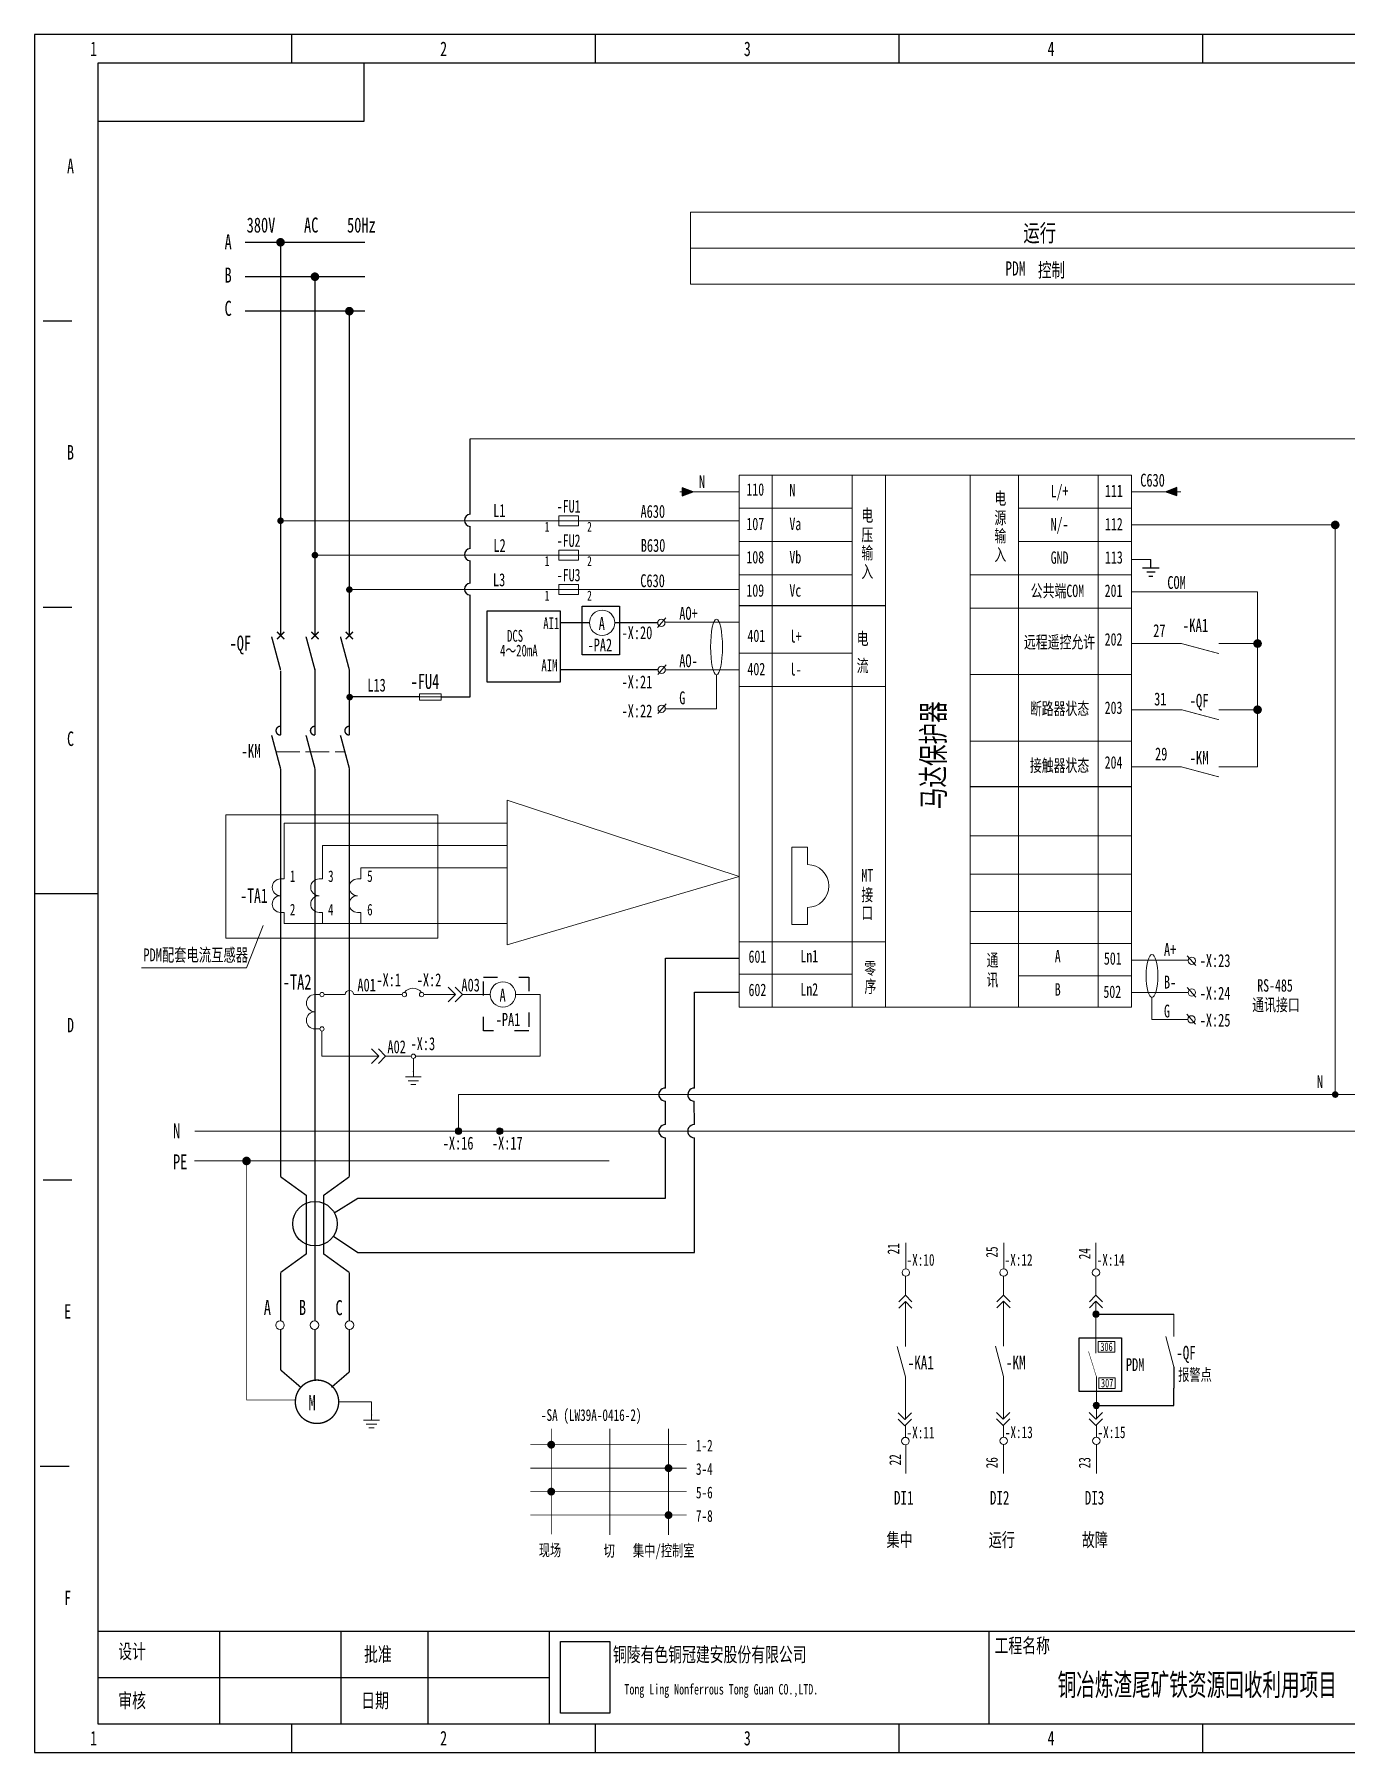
# Model space of a CAD drawing. Header units: millimetres. Extents: x 401220 to 2750366, y -101310 to 943175.
# Drawn here: x 1110437 to 1143789, y 334501 to 378199 of the extents above; entities that cross this region are included whole.
import ezdxf
from ezdxf.enums import TextEntityAlignment as Align

# ---------------------------------------------------------------- set-up
doc = ezdxf.new("R2010")
doc.units = ezdxf.units.MM
for name, pattern in [('ACAD_ISO02W100', [15, 12, -3]), ('ACAD_ISO03W100', [30, 12, -18]), ('事故照明', [800, 600, 0, -200, 0])]:
    doc.linetypes.add(name, pattern=pattern)
doc.layers.add('1', color=7, linetype='Continuous')
doc.layers.add('TEXT', color=4, linetype='Continuous')
for name, color, linetype, lineweight in [('2', 4, 'Continuous', 18), ('_0', 7, 'Continuous', 25), ('SW', 8, 'Continuous', 20)]:
    doc.layers.add(name, color=color, linetype=linetype, lineweight=lineweight)
doc.styles.add('IDQSTYLE', font='NSimSun.ttf', dxfattribs={"width": 0.7})
doc.styles.get("Standard").update_dxf_attribs({"font": 'arial.ttf', "bigfont": 'hzdx.shx'})
doc.styles.add('标准', font='NSimSun.ttf', dxfattribs={"width": 0.667})

# ---------------------------------------------------------------- blocks, each defined once
blk = doc.blocks.new('RECTANG')
for p, q in [((1, 1), (0, 1)), ((0, 1), (0, 0)), ((1, 0), (1, 1)), ((0, 0), (1, 0))]:
    blk.add_line(p, q)
blk = doc.blocks.new('FUSE01H')
at = {"layer": '2'}
blk.add_line((0, 0), (10, 0), dxfattribs=at)
for p in [(0, 0), (10, 0)]:
    blk.add_point(p, dxfattribs=at)
at = {"layer": '2', "xscale": 3, "yscale": 10, "zscale": 3, "rotation": 90}
blk.add_blockref('RECTANG', (10, -1.5), dxfattribs=at)
at = {"layer": '1', "width": 0.9}
for tag, height, p in [('RT', 1.8, (5, 2)), ('CR', 1.8, (5, -4)), ('SD', 1, (5, -6))]:
    blk.add_attdef(tag, text='', height=height, dxfattribs=at).set_placement(p, align=Align.CENTER)
at = {"layer": '2', "width": 0.9}
blk.add_attdef('DN', text='', height=2.2, dxfattribs=at).set_placement((5, 5), align=Align.CENTER)
blk = doc.blocks.new('EARTH01')
at = {"layer": '2'}
for p, q in [((0, 0), (0, -2)), ((-3, -2), (3, -2)), ((-2, -3.52), (2, -3.52)), ((-1, -4.89), (1, -4.89))]:
    blk.add_line(p, q, dxfattribs=at)
blk.add_point((0, 0), dxfattribs=at)
at = {"layer": '1', "width": 0.9}
for tag, p, height in [('CR', (4, -8), 1.8), ('RT', (4, -5), 1.8), ('SD', (4, -10), 1)]:
    blk.add_attdef(tag, p, '', height=height, dxfattribs=at)
at = {"layer": '2', "width": 0.9}
blk.add_attdef('DN', (4, -2), '', height=2.2, dxfattribs=at)
blk = doc.blocks.new('17-27-01')
at = {"color": 7, "linetype": 'Continuous'}
for p, q in [((0, -2.5), (0, 0)), ((-2.5, -2.5), (2.5, -2.5)), ((-1.25, -3.75), (1.25, -3.75)), ((-0.625, -5), (0.625, -5))]:
    blk.add_line(p, q, dxfattribs=at)

msp = doc.modelspace()

# ---------------------------------------------------------------- hatches: boundary and pattern name
h = msp.add_hatch(color=256)
h.dxf.hatch_style = 1
h.paths.add_polyline_path([(1126909.80896, 366466.98101), (1126909.80896, 366560.22757), (1127160.87968, 366560.22757)])
h.paths.add_polyline_path([(1127185.62294, 366569.41711), (1127160.87968, 366560.22757), (1126909.80896, 366560.22757), (1126909.80896, 366569.41711), (1126909.80896, 366669.35511)])
h = msp.add_hatch(color=256)
h.dxf.hatch_style = 1
h.paths.add_polyline_path([(1139499.51296, 366671.85321), (1139499.51296, 366578.60665), (1139248.44225, 366578.60665)])
h.paths.add_polyline_path([(1139223.69899, 366569.41711), (1139248.44225, 366578.60665), (1139499.51296, 366578.60665), (1139499.51296, 366569.41711), (1139499.51296, 366469.47911)])
h = msp.add_hatch(color=256)
h.dxf.hatch_style = 1
h.paths.add_polyline_path([(1137356.78869, 345650.97574, 1), (1137520.92751, 345650.97574, 1)])
h = msp.add_hatch(color=256)
h.dxf.hatch_style = 1
h.paths.add_polyline_path([(1137365.80459, 343331.84564, 1), (1137529.94341, 343331.84564, 1)])

# ---------------------------------------------------------------- linework, layer by layer
at = {"ltscale": 4}
for p, q in [((1116984.02914, 377463.75772), (1116984.02914, 378199.42319)), ((1124708.51653, 377463.75772), (1124708.51653, 378199.42319)), ((1132433.00391, 377463.75772), (1132433.00391, 378199.42319)), ((1140157.49129, 377463.75772), (1140157.49129, 378199.42319)), ((1118823.19281, 375992.42679), (1118823.19281, 377463.75772)), ((1112055.07053, 375992.42679), (1118823.19281, 375992.42679)), ((1110657.30615, 370916.33509), (1111392.97161, 370916.33509)), ((1110657.30615, 363633.24698), (1111392.97161, 363633.24698)), ((1110436.60651, 356350.15888), (1112055.07053, 356350.15888)), ((1110657.30615, 349067.07078), (1111392.97161, 349067.07078)), ((1110583.7396, 341783.98268), (1111319.40507, 341783.98268)), ((1112055.07053, 337590.68953), (1170319.77534, 337590.68953)), ((1115144.86548, 337590.68953), (1115144.86548, 335236.56004)), ((1118234.66043, 337590.68953), (1118234.66043, 335236.56004)), ((1120441.65683, 337590.68953), (1120441.65683, 335236.56004)), ((1123531.45178, 337590.68953), (1123531.45178, 335236.56004)), ((1134713.56685, 337590.68953), (1134713.56685, 335236.56004)), ((1112055.07053, 336413.62479), (1123531.45178, 336413.62479)), ((1116984.02914, 334500.89458), (1116984.02914, 335236.56004)), ((1124708.51653, 334500.89458), (1124708.51653, 335236.56004)), ((1132433.00391, 334500.89458), (1132433.00391, 335236.56004)), ((1140157.49129, 334500.89458), (1140157.49129, 335236.56004))]:
    msp.add_line(p, q, dxfattribs=at)
at = {"linetype": 'Continuous', "lineweight": 15}
for p, q in [((1127125.87565, 373678.36241), (1162993.11159, 373678.23836)), ((1127125.87565, 371845.49932), (1127125.87565, 373678.36241)), ((1127125.87565, 371845.36154), (1127125.87565, 373678.22464)), ((1127125.87565, 372761.93087), (1162993.11159, 372761.80681)), ((1127125.87565, 371845.7477), (1162993.11159, 371845.62365)), ((1121517.68577, 367912.68132), (1153491.70744, 367912.68132)), ((1128360.10526, 366992.40616), (1128360.10526, 353456.75653)), ((1128360.10526, 366992.40616), (1128360.10526, 353456.75653)), ((1128360.10526, 366992.40616), (1138342.64686, 366992.40616)), ((1128360.10526, 366992.40616), (1138342.64686, 366992.40616)), ((1129206.08336, 366992.40616), (1129206.08336, 353456.75653)), ((1131236.43081, 366992.40616), (1131236.43081, 353456.75653)), ((1132082.40891, 366992.40616), (1132082.40891, 353456.75653)), ((1134234.58752, 366992.40616), (1134234.58752, 353456.75653)), ((1135466.32132, 366992.40616), (1135466.32132, 364454.47185)), ((1137496.66876, 366992.40616), (1137496.66876, 364454.47185)), ((1138342.64686, 366992.40616), (1138342.64686, 353456.75653)), ((1126854.9654, 366569.41711), (1128360.10526, 366569.41711)), ((1138342.64686, 366569.41711), (1139595.38405, 366569.41711)), ((1128360.10526, 365828.12347), (1116739.87116, 365828.12347)), ((1124449.19681, 365828.12347), (1123603.21871, 365828.12347)), ((1123772.41433, 365701.22675), (1123772.41433, 365955.02018)), ((1123772.41433, 365955.02018), (1124280.00119, 365955.02018)), ((1123772.41433, 365955.02018), (1123772.41433, 365701.22675)), ((1124280.00119, 365955.02018), (1123772.41433, 365955.02018)), ((1124280.00119, 365955.02018), (1124280.00119, 365701.22675)), ((1124280.00119, 365701.22675), (1124280.00119, 365955.02018)), ((1128360.10526, 366146.42806), (1131236.43081, 366146.42806)), ((1129206.08336, 366146.42806), (1131236.43081, 366146.42806)), ((1135466.32132, 366146.42806), (1138342.64686, 366146.42806)), ((1124280.00119, 365701.22675), (1123772.41433, 365701.22675)), ((1123772.41433, 365701.22675), (1124280.00119, 365701.22675)), ((1138342.64686, 365723.43901), (1139595.38405, 365723.43901)), ((1138342.64686, 365723.43901), (1143524.46916, 365723.43901)), ((1143524.46916, 351236.79115), (1143524.46916, 365723.43901)), ((1128360.10526, 364955.21588), (1117531.67339, 364955.21588)), ((1124449.19681, 364955.21588), (1123603.21871, 364955.21588)), ((1123772.41433, 364828.31916), (1123772.41433, 365082.11259)), ((1123772.41433, 365082.11259), (1124280.00119, 365082.11259)), ((1123772.41433, 365082.11259), (1123772.41433, 364828.31916)), ((1124280.00119, 365082.11259), (1123772.41433, 365082.11259)), ((1124280.00119, 365082.11259), (1124280.00119, 364828.31916)), ((1124280.00119, 364828.31916), (1124280.00119, 365082.11259)), ((1128360.10526, 365300.44995), (1131236.43081, 365300.44995)), ((1135466.32132, 365300.44995), (1138342.64686, 365300.44995)), ((1124280.00119, 364828.31916), (1123772.41433, 364828.31916)), ((1123772.41433, 364828.31916), (1124280.00119, 364828.31916)), ((1128360.10526, 364454.47185), (1131236.43081, 364454.47185)), ((1128360.10526, 364454.47185), (1131236.43081, 364454.47185)), ((1134234.58752, 364454.47185), (1138342.64686, 364454.47185)), ((1134234.58752, 364454.47185), (1138342.64686, 364454.47185)), ((1135466.32132, 364454.47185), (1135466.32132, 353456.75653)), ((1137496.66876, 364454.47185), (1137496.66876, 353456.75653)), ((1138835.43148, 364846.79266), (1138342.64686, 364846.79266)), ((1128360.10526, 364078.66076), (1118448.88588, 364078.66076)), ((1124449.19681, 364078.66076), (1123603.21871, 364078.66076)), ((1123772.41433, 363951.76404), (1123772.41433, 364205.55748)), ((1123772.41433, 364205.55748), (1124280.00119, 364205.55748)), ((1123772.41433, 364205.55748), (1123772.41433, 363951.76404)), ((1124280.00119, 364205.55748), (1123772.41433, 364205.55748)), ((1124280.00119, 364205.55748), (1124280.00119, 363951.76404)), ((1124280.00119, 363951.76404), (1124280.00119, 364205.55748)), ((1140732.997, 364021.90445), (1138342.64686, 364021.90445)), ((1141223.10263, 364021.90445), (1138832.75249, 364021.90445)), ((1141548.68939, 364021.90445), (1139158.33925, 364021.90445)), ((1141548.68939, 359569.9042), (1141548.68939, 364021.90445)), ((1124280.00119, 363951.76404), (1123772.41433, 363951.76404)), ((1123772.41433, 363951.76404), (1124280.00119, 363951.76404)), ((1128360.10526, 363670.2841), (1132082.40891, 363670.2841)), ((1134234.58752, 363608.49375), (1138342.64686, 363608.49375)), ((1126500.2759, 363363.26069), (1126283.7254, 363115.62294)), ((1127575.90045, 363248.38861), (1126475.93645, 363248.38861)), ((1127858.98887, 363248.38861), (1126759.02487, 363248.38861)), ((1128360.10526, 363248.38861), (1127260.14126, 363248.38861)), ((1138342.64686, 362706.24143), (1139125.20655, 362706.24143)), ((1138832.75249, 362706.24143), (1139615.31218, 362706.24143)), ((1140565.07175, 362706.24143), (1141223.10263, 362706.24143)), ((1140890.6585, 362706.24143), (1141548.68939, 362706.24143)), ((1128360.10526, 362459.57421), (1131236.43081, 362459.57421)), ((1126508.25481, 362164.37661), (1126291.70431, 361916.73887)), ((1127575.90045, 362036.58516), (1126475.93645, 362036.58516)), ((1127858.98887, 362036.58516), (1126759.02487, 362036.58516)), ((1128360.10526, 362036.58516), (1127260.14126, 362036.58516)), ((1127787.55788, 361913.85701), (1127788.39894, 361609.68912)), ((1134234.58752, 361916.53755), (1138342.64686, 361916.53755)), ((1127787.55788, 361703.98828), (1127787.55788, 361049.85164)), ((1128360.10526, 361613.59611), (1132082.40891, 361613.59611)), ((1128360.10526, 361613.59611), (1132082.40891, 361613.59611)), ((1126508.25481, 361177.6431), (1126291.70431, 360930.00535)), ((1127004.19413, 361049.85164), (1126475.93645, 361049.85164)), ((1127287.28255, 361049.85164), (1126759.02487, 361049.85164)), ((1127788.39894, 361049.85164), (1127260.14126, 361049.85164)), ((1138342.64686, 361023.96362), (1139125.20655, 361023.96362)), ((1138832.75249, 361023.96362), (1139615.31218, 361023.96362)), ((1140565.07175, 361023.96362), (1141223.10263, 361023.96362)), ((1140890.6585, 361023.96362), (1141548.68939, 361023.96362)), ((1134234.58752, 360224.58134), (1138342.64686, 360224.58134)), ((1138342.64686, 359569.9042), (1139125.20655, 359569.9042)), ((1138832.75249, 359569.9042), (1139615.31218, 359569.9042)), ((1140565.07175, 359569.9042), (1141223.10263, 359569.9042)), ((1140890.6585, 359569.9042), (1141548.68939, 359569.9042)), ((1122464.50807, 358724.44335), (1122464.50807, 355043.99481)), ((1128360.10526, 356780.2272), (1122464.50807, 358724.44335)), ((1116786.76133, 356719.8518), (1116786.76133, 358136.17556)), ((1116786.76133, 358136.17556), (1122464.50807, 358136.17556)), ((1117765.6709, 356719.8518), (1117765.6709, 357569.64606)), ((1117765.6709, 357569.64606), (1122464.50807, 357569.64606)), ((1134234.58752, 357812.76499), (1138342.64686, 357812.76499)), ((1116698.07179, 356719.8518), (1116786.76133, 356719.8518)), ((1117676.98136, 356719.8518), (1117765.6709, 356719.8518)), ((1118655.89093, 356719.8518), (1118744.58047, 356719.8518)), ((1118744.58047, 356719.8518), (1118744.58047, 357003.11655)), ((1118744.58047, 357003.11655), (1122464.50807, 357003.11655)), ((1122464.50807, 355043.99481), (1128360.10526, 356780.2272)), ((1134234.58752, 356840.66894), (1138342.64686, 356840.66894)), ((1138342.64686, 356840.66894), (1134620.34322, 356840.66894)), ((1138342.64686, 356840.66894), (1134620.34322, 356840.66894)), ((1116698.0718, 355870.05754), (1116786.76133, 355870.05754)), ((1116786.76133, 355870.05754), (1116786.76133, 355586.79279)), ((1117676.98137, 355870.05754), (1117765.6709, 355870.05754)), ((1117765.6709, 355870.05754), (1117765.6709, 355586.79279)), ((1118655.89094, 355870.05754), (1118744.58047, 355870.05754)), ((1118744.58047, 355870.05754), (1118744.58047, 355586.79279)), ((1134234.58752, 355894.77532), (1138342.64686, 355894.77532)), ((1138342.64686, 355894.77532), (1134620.34322, 355894.77532)), ((1138342.64686, 355894.77532), (1134620.34322, 355894.77532)), ((1116253.59998, 355536.281), (1115832.19836, 354459.03612)), ((1122464.50807, 355586.79279), (1116786.76133, 355586.79279)), ((1128360.10526, 355124.46994), (1132082.40891, 355124.46994)), ((1138342.64686, 355075.98437), (1134234.58752, 355075.98437)), ((1113159.46469, 354459.03612), (1115832.19836, 354459.03612)), ((1138342.64686, 354652.99532), (1139775.49781, 354652.99532)), ((1139760.04091, 354767.86739), (1139976.5914, 354520.22965)), ((1121151.01379, 353781.05773), (1120965.31191, 353966.75961)), ((1121326.0952, 353781.05773), (1121140.39332, 353966.75961)), ((1128360.10526, 354302.73463), (1131236.43081, 354302.73463)), ((1138342.64686, 354254.24905), (1135466.32132, 354254.24905)), ((1139760.04091, 353959.05146), (1139976.5914, 353711.41372)), ((1117573.47884, 353781.05773), (1117697.87524, 353781.05773)), ((1117807.30112, 353781.05773), (1118339.53406, 353781.05773)), ((1118558.23771, 353781.05773), (1119792.64264, 353781.05773)), ((1120339.8731, 353781.05773), (1121151.01379, 353781.05773)), ((1120965.31191, 353595.35586), (1121151.01379, 353781.05773)), ((1121140.39332, 353595.35586), (1121326.0952, 353781.05773)), ((1121326.0952, 353781.05773), (1122032.86494, 353782.66835)), ((1122677.07719, 353781.05773), (1123301.68326, 353781.05773)), ((1123301.68326, 353781.05773), (1123301.68326, 352210.68705)), ((1138342.64686, 353831.26), (1139775.49781, 353831.26)), ((1138863.63254, 353149.76667), (1138863.63254, 353708.53186)), ((1128360.10526, 353456.75653), (1138342.64686, 353456.75653)), ((1128360.10526, 353456.75653), (1132082.40891, 353456.75653)), ((1134234.58752, 353456.75653), (1138342.64686, 353456.75653)), ((1139775.49781, 353149.76667), (1138863.63254, 353149.76667)), ((1139752.062, 353277.55813), (1139968.61249, 353029.92039)), ((1117573.47884, 352905.65069), (1117697.87524, 352905.65069)), ((1117752.58818, 352850.93775), (1117752.58818, 352210.68705)), ((1117752.58818, 352210.68705), (1119196.70038, 352210.68705)), ((1119196.70038, 352210.68705), (1119010.9985, 352396.38893)), ((1119010.9985, 352024.98517), (1119196.70038, 352210.68705)), ((1119371.78179, 352210.68705), (1119186.07991, 352396.38893)), ((1119186.07991, 352024.98517), (1119371.78179, 352210.68705)), ((1120021.87852, 352210.68705), (1119371.78179, 352210.68705)), ((1123301.68326, 352210.68705), (1120131.3044, 352210.68705)), ((1120076.59146, 351818.43625), (1120076.59146, 352155.97411)), ((1150544.60825, 351236.79115), (1121224.55013, 351236.79115)), ((1121224.55013, 350304.72152), (1121224.55013, 351236.79115)), ((1114517.30945, 350304.72152), (1126985.30991, 350304.72152)), ((1121306.61954, 350304.72152), (1122191.48717, 350304.72152)), ((1122100.2504, 350304.72152), (1160055.08411, 350304.83411)), ((1114510.16924, 349547.83437), (1125055.89928, 349547.83437)), ((1132602.66773, 346804.67176), (1132602.66773, 347469.91481)), ((1135096.53811, 346804.92529), (1135096.53811, 347470.16835)), ((1137438.86033, 346804.67208), (1137438.86033, 347469.91513)), ((1132590.29971, 346241.22687), (1132590.29971, 346608.32739)), ((1135089.8662, 346247.99751), (1135089.8662, 346615.09804)), ((1137438.8581, 346247.99751), (1137438.8581, 346615.09804)), ((1132421.47982, 345962.2441), (1132590.29971, 346131.06399)), ((1132590.29971, 346131.06399), (1132590.29971, 346248.94066)), ((1132590.29971, 346131.06399), (1132759.1196, 345962.2441)), ((1134921.04631, 345969.01474), (1135089.8662, 346137.83463)), ((1135089.8662, 346137.83463), (1135089.8662, 346255.7113)), ((1135089.8662, 346137.83463), (1135258.68609, 345969.01474)), ((1137270.03821, 345969.01474), (1137438.8581, 346137.83463)), ((1137438.8581, 346137.83463), (1137438.8581, 346255.7113)), ((1137438.8581, 346137.83463), (1137607.67799, 345969.01474)), ((1132421.47982, 345803.07918), (1132590.29971, 345971.89907)), ((1132590.29971, 345028.1379), (1132590.29971, 345971.89907)), ((1132590.29971, 345971.89907), (1132759.1196, 345803.07918)), ((1134921.04631, 345809.84983), (1135089.8662, 345978.66971)), ((1135089.8662, 345034.90855), (1135089.8662, 345978.66971)), ((1135089.8662, 345978.66971), (1135258.68609, 345809.84983)), ((1137270.03821, 345809.84983), (1137438.8581, 345978.66971)), ((1137438.8581, 345034.90855), (1137438.8581, 345978.66971)), ((1137438.8581, 345978.66971), (1137607.67799, 345809.84983)), ((1139418.79872, 345650.97574), (1139418.79872, 345081.02838)), ((1132384.32515, 344828.48566), (1132590.29971, 344059.77814)), ((1132590.29971, 345169.3641), (1132590.29971, 344828.48566)), ((1132590.29971, 345169.3641), (1132590.29971, 344828.48566)), ((1134883.89164, 344835.2563), (1135089.8662, 344066.54878)), ((1135089.8662, 345176.13474), (1135089.8662, 344835.2563)), ((1137438.8581, 345031.1179), (1137438.8581, 344662.50302)), ((1139212.82416, 345081.02838), (1139418.79872, 344312.32086)), ((1132590.29971, 344059.77814), (1132590.29971, 342974.07259)), ((1135089.8662, 344066.54878), (1135089.8662, 342980.84323)), ((1137447.874, 344066.54878), (1137447.874, 342980.84323)), ((1119012.62719, 343423.69878), (1118177.25345, 343423.69878)), ((1119012.62719, 343086.16091), (1119012.62719, 343423.69878)), ((1132409.30035, 343142.89248), (1132578.12024, 342974.07259)), ((1132578.12024, 342974.07259), (1132746.94013, 343142.89248)), ((1134908.86684, 343149.66312), (1135077.68673, 342980.84323)), ((1135077.68673, 342980.84323), (1135246.50662, 343149.66312)), ((1137266.87464, 343149.66312), (1137435.69453, 342980.84323)), ((1137435.69453, 342980.84323), (1137604.51442, 343149.66312)), ((1132409.30035, 342983.72756), (1132578.12024, 342814.90767)), ((1132578.12024, 342814.90767), (1132746.94013, 342983.72756)), ((1132590.29971, 342814.90767), (1132590.29971, 342518.95564)), ((1134908.86684, 342990.4982), (1135077.68673, 342821.67831)), ((1135077.68673, 342821.67831), (1135246.50662, 342990.4982)), ((1135089.8662, 342821.67831), (1135089.8662, 342525.72628)), ((1137266.87464, 342990.4982), (1137435.69453, 342821.67831)), ((1137435.69453, 342821.67831), (1137604.51442, 342990.4982)), ((1137447.874, 342821.67831), (1137447.874, 342525.72628)), ((1132602.91437, 342330.19066), (1132602.91437, 341597.55238)), ((1135089.8662, 342336.15256), (1135089.8662, 341597.55238)), ((1137447.874, 342336.15256), (1137447.874, 341597.55238))]:
    msp.add_line(p, q, dxfattribs=at)
for p, q in [((1121517.68577, 365993.84778), (1121517.68577, 367912.68132)), ((1127185.62294, 366569.41711), (1126909.80896, 366669.35511)), ((1126909.80896, 366669.35511), (1126909.80896, 366569.41711)), ((1139499.51296, 366671.85321), (1139223.69899, 366569.41711)), ((1139499.51296, 366569.41711), (1139499.51296, 366671.85321)), ((1126909.80896, 366569.41711), (1126909.80896, 366466.98101)), ((1126909.80896, 366466.98101), (1127185.62294, 366569.41711)), ((1139223.69899, 366569.41711), (1139499.51296, 366469.47911)), ((1139499.51296, 366469.47911), (1139499.51296, 366569.41711)), ((1121517.68577, 365120.94019), (1121517.68577, 365685.89607)), ((1121517.68577, 364244.38507), (1121517.68577, 364812.98848)), ((1121517.68577, 361348.13703), (1121517.68577, 363936.43336)), ((1128360.10526, 363670.2841), (1132082.40891, 363670.2841)), ((1124554.5387, 363235.46923), (1123823.03308, 363235.46923)), ((1126291.22578, 363235.46923), (1125198.76031, 363235.46923)), ((1126299.20469, 362036.58516), (1123823.03308, 362036.58516)), ((1120234.14364, 361348.13703), (1118448.88588, 361348.13703)), ((1120781.27305, 361348.13703), (1121517.68577, 361348.13703)), ((1134234.58752, 359074.19974), (1138342.64686, 359074.19974)), ((1126490.96436, 351403.3376), (1126490.96436, 354704.13628)), ((1126490.96436, 354704.13628), (1128360.10526, 354704.13628)), ((1127228.50771, 351402.89671), (1127228.50771, 353836.93221)), ((1127228.50771, 353836.93221), (1128360.10526, 353836.93221)), ((1126490.96436, 350471.26797), (1126490.96436, 351070.24471)), ((1127223.45581, 350471.39584), (1127222.52529, 351070.128)), ((1126490.96436, 348603.34128), (1126490.96436, 350138.17508)), ((1127228.50771, 347220.80507), (1127223.97382, 350138.08213)), ((1118066.12143, 348226.87437), (1118666.84763, 348603.34128)), ((1118666.84763, 348603.34128), (1126490.96436, 348603.34128)), ((1118042.019, 347637.59422), (1118666.84763, 347220.80507)), ((1118666.84763, 347220.80507), (1127228.50771, 347220.80507)), ((1137438.8581, 345650.97574), (1139157.58706, 345650.97574)), ((1138145.65641, 345650.97574), (1139418.79872, 345650.97574)), ((1139418.79872, 344312.32086), (1139418.79872, 343769.46808)), ((1139418.79872, 343331.84564), (1139418.79872, 343769.46808)), ((1137447.874, 343331.84564), (1139418.79872, 343331.84564))]:
    msp.add_line(p, q)
at = {"linetype": 'ACAD_ISO02W100', "lineweight": 15, "ltscale": 50}
msp.add_line((1116584.78578, 359950.79477), (1118335.59987, 359950.79477), dxfattribs=at)
at = {"linetype": 'ACAD_ISO03W100', "ltscale": 30}
for p, q in [((1121858.96997, 354223.32627), (1123011.83451, 354223.32627)), ((1121858.96997, 352855.9769), (1121858.96997, 354223.32627)), ((1123011.83451, 354223.32627), (1123011.83451, 352855.9769)), ((1123011.83451, 352855.9769), (1121858.96997, 352855.9769))]:
    msp.add_line(p, q, dxfattribs=at)
at = {"ltscale": 4}
for points in [[(1110436.60651, 334500.89458), (1171055.44081, 334500.89458), (1171055.44081, 378199.42319), (1110436.60651, 378199.42319)], [(1112055.07053, 335236.56004), (1170319.77534, 335236.56004), (1170319.77534, 377463.75772), (1112055.07053, 377463.75772)]]:
    msp.add_lwpolyline(points, close=True, dxfattribs=at)
at = {"linetype": 'Continuous', "lineweight": 15}
for points, const_width in [([(1115797.80114, 372911.38955), (1118846.64864, 372911.38955)], 35.01628), ([(1116698.07179, 372911.38955), (1116698.07179, 369298.28845)], 35.01628), ([(1115797.80114, 372035.98251), (1118846.64864, 372035.98251)], 35.01628), ([(1117573.47884, 372035.98251), (1117573.47884, 369298.28845)], 35.01628), ([(1115797.80114, 371160.57546), (1118846.64864, 371160.57546)], 35.01628), ([(1118448.88588, 371160.57546), (1118448.88588, 369298.28845)], 35.01628), ([(1116698.07179, 370101.38057), (1116698.07179, 367598.54796)], 35.01628), ([(1117573.47884, 370101.38057), (1117573.47884, 367598.54796)], 35.01628), ([(1118448.88588, 370101.38057), (1118448.88588, 367598.54796)], 35.01628), ([(1116698.07179, 367598.54796), (1116698.07179, 364783.14505)], 35.01628), ([(1117573.47884, 367598.54796), (1117573.47884, 364783.14505)], 35.01628), ([(1118448.88588, 367598.54796), (1118448.88588, 364783.14505)], 35.01628), ([(1116698.07179, 365726.8672), (1116698.07179, 362911.46429)], 35.01628), ([(1117573.47884, 365726.8672), (1117573.47884, 362911.46429)], 35.01628), ([(1118448.88588, 365726.8672), (1118448.88588, 362911.46429)], 35.01628), ([(1116471.49978, 362881.63552), (1116698.07179, 362036.05724)], 35.01628), ([(1116605.22085, 363004.31523), (1116790.92273, 362818.61335)], 35.01628), ([(1116790.92273, 363004.31523), (1116605.22085, 362818.61335)], 35.01628), ([(1117346.90682, 362881.63552), (1117573.47884, 362036.05724)], 35.01628), ([(1117666.32978, 363004.31523), (1117480.6279, 362818.61335)], 35.01628), ([(1117480.6279, 363004.31523), (1117666.32978, 362818.61335)], 35.01628), ([(1118222.31387, 362881.63552), (1118448.88588, 362036.05724)], 35.01628), ([(1118541.73682, 363004.31523), (1118356.03494, 362818.61335)], 35.01628), ([(1118356.03494, 363004.31523), (1118541.73682, 362818.61335)], 35.01628), ([(1140565.06569, 362451.75574), (1139615.31218, 362706.24143)], 19.66514), ([(1116698.07179, 362015.98951), (1116698.07179, 361020.65832)], 35.01628), ([(1117573.47884, 362056.10861), (1117573.47884, 361020.65832)], 35.01628), ([(1118448.88588, 362036.05724), (1118448.88588, 361020.65832)], 35.01628), ([(1116698.07179, 361781.06603), (1116698.07179, 360377.15046)], 35.01628), ([(1116698.07179, 361678.47191), (1116698.07179, 360683.14072)], 35.01628), ([(1117573.47884, 361781.06603), (1117573.47884, 360377.15046)], 35.01628), ([(1118448.88588, 361781.06603), (1118448.88588, 360377.15046)], 35.01628), ([(1118448.88588, 361698.53964), (1118448.88588, 360683.14072)], 35.01628), ([(1117573.47884, 361354.50739), (1117573.47884, 360377.15046)], 35.01628), ([(1140565.06569, 360769.47793), (1139615.31218, 361023.96362)], 19.66514), ([(1116471.49978, 360373.5839), (1116698.07179, 359528.00563)], 35.01628), ([(1117346.90682, 360373.5839), (1117573.47884, 359528.00563)], 35.01628), ([(1118222.31387, 360373.5839), (1118448.88588, 359528.00563)], 35.01628), ([(1116698.07179, 359528.00563), (1116698.07179, 350698.34068)], 35.01628), ([(1117573.47884, 359528.00563), (1117573.47884, 350686.3809)], 35.01628), ([(1118448.88588, 359528.00563), (1118448.88588, 350686.3809)], 35.01628), ([(1140565.06569, 359315.41851), (1139615.31218, 359569.9042)], 19.66514), ([(1116698.07179, 359074.17376), (1116698.07179, 350244.50881)], 35.01628), ([(1117573.47884, 359074.17376), (1117573.47884, 350232.54903)], 35.01628), ([(1118448.88588, 359074.17376), (1118448.88588, 350232.54903)], 35.01628), ([(1116698.07179, 351066.04377), (1116698.07179, 349146.83645)], 35.01628), ([(1117573.47884, 351054.084), (1117573.47884, 345480.41892)], 35.01628), ([(1118448.88588, 351054.084), (1118448.88588, 349146.83645)], 35.01628), ([(1117096.92604, 343468.5719), (1115833.39568, 343468.5719), (1115833.39568, 349507.0287)], 17.50814), ([(1116698.07179, 349146.83645), (1117354.62708, 348671.55737), (1117354.62708, 347186.64131), (1116698.07179, 346711.36222)], 35.01628), ([(1118448.88588, 349146.83645), (1117792.3306, 348671.55737), (1117792.3306, 347186.64131), (1118448.88588, 346711.36222)], 35.01628), ([(1116698.07179, 346711.36222), (1116698.07179, 345480.44157)], 35.01628), ([(1118448.88588, 346711.36222), (1118448.88588, 345481.17637)], 35.01628), ([(1116698.07179, 345263.15498), (1116698.07179, 344234.44482)], 35.01628), ([(1117573.47884, 345263.17762), (1117573.47884, 343972.72281)], 35.01628), ([(1118448.88588, 345262.42018), (1118448.88588, 344184.27099)], 35.01628), ([(1137249.29825, 344704.32183), (1137447.874, 344066.54878)], 12.60586), ([(1116698.07179, 344234.44482), (1117213.94667, 343790.55001)], 35.01628), ([(1118448.88588, 344184.27099), (1117991.32081, 343790.55001)], 35.01628), ([(1123583.0127, 342739.90447), (1123583.0127, 340056.80648)], 19.89561), ([(1125075.1838, 342739.90447), (1125075.1838, 340034.40476)], 19.89561), ([(1126567.3549, 342739.90447), (1126567.3549, 340034.40476)], 19.89561), ([(1123048.205, 342332.70675), (1127027.32793, 342332.70675)], 19.89561), ([(1123048.205, 341735.83831), (1127027.32793, 341735.83831)], 19.89561), ([(1123048.205, 341138.96987), (1127027.32793, 341138.96987)], 19.89561), ([(1123048.205, 340542.10143), (1127027.32793, 340542.10143)], 19.89561)]:
    msp.add_lwpolyline(points, dxfattribs=dict(at, const_width=const_width))
for points, const_width in [([(1116643.35885, 372911.38955, 1), (1116752.78473, 372911.38955, 1)], 109.42588), ([(1117518.7659, 372035.98251, 1), (1117628.19178, 372035.98251, 1)], 109.42588), ([(1118394.17294, 371160.57546, 1), (1118503.59882, 371160.57546, 1)], 109.42588), ([(1116656.25059, 365829.47485, 1), (1116739.893, 365829.47485, 1)], 83.64241), ([(1143469.75622, 365723.43901, 1), (1143579.1821, 365723.43901, 1)], 109.42588), ([(1117531.65763, 364954.06781, 1), (1117615.30004, 364954.06781, 1)], 83.64241), ([(1118407.06468, 364078.66076, 1), (1118490.70709, 364078.66076, 1)], 83.64241), ([(1141493.97645, 362706.24143, 1), (1141603.40233, 362706.24143, 1)], 109.42588), ([(1118415.05765, 361344.92931, 1), (1118498.70005, 361344.92931, 1)], 83.64241), ([(1141493.97645, 361023.96362, 1), (1141603.40233, 361023.96362, 1)], 109.42588), ([(1143482.64796, 351236.81783, 1), (1143566.29037, 351236.81783, 1)], 83.64241), ([(1121182.72893, 350304.7482, 1), (1121266.37133, 350304.7482, 1)], 83.64241), ([(1122231.73537, 350304.7482, 1), (1122315.37778, 350304.7482, 1)], 83.64241), ([(1115778.68274, 349547.83437, 1), (1115888.10862, 349547.83437, 1)], 109.42588), ([(1117074.24058, 343423.69878, 1), (1118177.25345, 343423.69878, 1)], 35.01628), ([(1123533.27366, 342332.70675, 1), (1123632.75173, 342332.70675, 1)], 99.47807), ([(1126517.61586, 341735.83831, 1), (1126617.09393, 341735.83831, 1)], 99.47807), ([(1123533.27366, 341138.96987, 1), (1123632.75173, 341138.96987, 1)], 99.47807), ([(1126517.61586, 340542.10143, 1), (1126617.09393, 340542.10143, 1)], 99.47807)]:
    msp.add_lwpolyline(points, format="xyb", close=True, dxfattribs=dict(at, const_width=const_width))
for points in [[(1124365.80086, 363657.61413), (1125321.03979, 363657.61413), (1125321.03979, 362415.90204), (1124365.80086, 362415.90204)], [(1123819.29334, 337323.27689), (1125074.81576, 337323.27689), (1125074.81576, 335503.38995), (1123819.29334, 335503.38995)]]:
    msp.add_lwpolyline(points, close=True)
at = {"linetype": 'Continuous', "lineweight": 15, "const_width": 35.01628}
for points in [[(1116698.07179, 360604.75629, 0.4142135624), (1116584.26888, 360490.95338)], [(1117573.47884, 360604.75629, 0.4142135624), (1117459.67592, 360490.95338)], [(1118448.88588, 360604.75629, 0.4142135624), (1118335.08297, 360490.95338)], [(1116584.26888, 360490.95338, 0.4142135624), (1116698.07179, 360377.15046)], [(1117459.67592, 360490.95338, 0.4142135624), (1117573.47884, 360377.15046)], [(1118335.08297, 360490.95338, 0.4142135624), (1118448.88588, 360377.15046)]]:
    msp.add_lwpolyline(points, format="xyb", dxfattribs=at)
at = {"linetype": '事故照明', "lineweight": 15, "ltscale": 0.2}
msp.add_lwpolyline([(1115305.73525, 358347.37233), (1120698.0254, 358347.37233), (1120698.0254, 355213.72646), (1115305.73525, 355213.72646)], close=True, dxfattribs=at)
at = {"linetype": 'Continuous', "lineweight": 15}
msp.add_lwpolyline([(1130100.62081, 355996.57414), (1130100.62081, 355565.64282), (1129702.86622, 355565.64282), (1129702.86622, 357528.42843), (1130100.62081, 357528.42843), (1130100.62081, 357085.89507)], dxfattribs=at)
at = {"color": 7}
msp.add_lwpolyline([(1137014.67517, 345046.7076), (1138085.58403, 345046.7076), (1138085.58403, 343688.24886), (1137014.67517, 343688.24886)], close=True, dxfattribs=at)
at = {"linetype": 'Continuous', "lineweight": 15}
for points in [[(1137496.05549, 344685.95922), (1137914.20028, 344685.95922), (1137914.20028, 344959.52392), (1137496.05549, 344959.52392)], [(1137512.39559, 343762.71657), (1137930.54038, 343762.71657), (1137930.54038, 344036.28127), (1137512.39559, 344036.28127)]]:
    msp.add_lwpolyline(points, close=True, dxfattribs=at)
for centre, radius in [((1124876.6495, 363235.46923), 322.11081), ((1126384.03293, 363235.46923), 92.80715), ((1126392.01184, 362036.58516), 92.80715), ((1126392.01184, 361049.85164), 92.80715), ((1139876.28387, 354640.07594), 92.80715), ((1122354.97491, 353783.40238), 322.11081), ((1117752.58818, 353781.05773), 54.71294), ((1119847.35558, 353781.05773), 54.71294), ((1120285.16016, 353781.05773), 54.71294), ((1139876.28387, 353831.26), 92.80715), ((1139868.30496, 353149.76667), 92.80715), ((1117752.58818, 352905.65069), 54.71294), ((1120076.59146, 352210.68705), 54.71294), ((1121224.55013, 350304.72152), 82.06941), ((1122273.55658, 350304.72152), 82.06941), ((1132602.91437, 346709.8849), 94.78718), ((1135089.8662, 346709.8849), 94.78718), ((1137438.8581, 346709.8849), 94.78718), ((1137438.8581, 345650.97574), 82.06941), ((1116685.00819, 345371.79827), 109.42588), ((1117560.22828, 345371.79827), 109.42588), ((1118452.11933, 345371.79827), 109.42588), ((1137447.874, 343331.84564), 82.06941), ((1132590.55646, 342424.1688), 94.78718), ((1135090.11284, 342430.93942), 94.78718), ((1137448.12064, 342430.93942), 94.78718)]:
    msp.add_circle(centre, radius, dxfattribs=at)
msp.add_circle((1117573.47884, 347951.89119), 564.19187)
for centre, radius, start, end in [((1121533.06957, 365839.87192), 154.74245, 95.705516112, 264.294483888), ((1121533.06957, 364966.96433), 154.74245, 95.705516112, 264.294483888), ((1121533.06957, 364090.40922), 154.74245, 95.705516112, 264.294483888), ((1126484.72292, 351236.79115), 166.66336, 87.85380591, 272.14619409), ((1127222.26627, 351236.79115), 166.66336, 87.85380591, 270), ((1126484.72292, 350304.72152), 166.66336, 87.85380591, 272.14619409), ((1127222.26627, 350304.73673), 166.66336, 89.591055182, 270.58703706)]:
    msp.add_arc(centre, radius, start, end)
for centre, radius, start, end in [((1130100.62081, 356541.2346), 544.66047, 270, 90), ((1116698.07182, 356507.40324), 212.44857, 89.999997228, 269.999994456), ((1117676.98139, 356507.40324), 212.44857, 89.999997228, 269.999994456), ((1118655.89096, 356507.40324), 212.44857, 89.999997228, 269.999994456), ((1116698.07182, 356082.50611), 212.44857, 89.999997228, 269.999994456), ((1117676.98139, 356082.50611), 212.44857, 89.999997228, 269.999994456), ((1118655.89096, 356082.50611), 212.44857, 89.999997228, 269.999994456), ((1117573.47884, 353562.20597), 218.85176, 90, 270), ((1118448.88588, 353777.03262), 109.42588, 2.108037262, 177.891962738), ((1120066.25787, 353654.91298), 283.9502, 39.563614517, 140.436385483), ((1117573.47884, 353124.50245), 218.85176, 90, 270)]:
    msp.add_arc(centre, radius, start, end, dxfattribs=at)
msp.add_ellipse((1127787.11414, 362620.05353), major_axis=(0, -706.19956), ratio=0.2139921452, dxfattribs=at)
at = {"linetype": 'Continuous', "lineweight": 15, "extrusion": (0, 0, -1)}
msp.add_ellipse((1138863.63254, 354254.24905), major_axis=(0, -545.7172), ratio=0.2769221135, dxfattribs=at)
at = {"layer": '_0', "color": 4, "linetype": 'ByBlock', "ltscale": 10}
for p, q in [((1123823.03308, 363532.73915), (1121944.53236, 363532.73915)), ((1121944.53236, 363532.73915), (1121944.53236, 361736.96174)), ((1123823.03308, 361736.96174), (1123823.03308, 363532.73915)), ((1121944.53236, 361736.96174), (1123823.03308, 361736.96174))]:
    msp.add_line(p, q, dxfattribs=at)

# ---------------------------------------------------------------- block references
at = {"linetype": 'Continuous', "lineweight": 15}
for name, p, xscale, yscale, zscale in [('17-27-01', (1138835.43148, 364846.79266), 84.59780987506659, 84.59781019400106, 84.59781017593012), ('FUSE01H', (1120234.14364, 361348.13703), 54.71294034937501, 54.71294034937501, 54.71294034937501), ('EARTH01', (1120076.59146, 351818.43625), 66.91392604602565, 66.91392604602565, 66.91392604602565), ('EARTH01', (1119012.62719, 343086.16091), 66.91392604602565, 66.91392604602565, 66.91392604602565)]:
    msp.add_blockref(name, p, dxfattribs=dict(at, xscale=xscale, yscale=yscale, zscale=zscale))

# ---------------------------------------------------------------- texts
at = {"style": 'IDQSTYLE', "width": 0.7}
for s, p in [('1', (1111944.72071, 377537.32427)), ('2', (1120846.27284, 377537.32427)), ('3', (1128570.76022, 377537.32427)), ('4', (1136295.2476, 377537.32427)), ('A', (1111356.18834, 374557.87914)), ('B', (1111356.18834, 367274.79104)), ('C', (1111356.18834, 359991.70293)), ('D', (1111356.18834, 352708.61483)), ('E', (1111282.62179, 345425.52673)), ('F', (1111282.62179, 338142.43863)), ('1', (1111944.72071, 334574.46112)), ('2', (1120846.27284, 334574.46112)), ('3', (1128570.76022, 334574.46112)), ('4', (1136295.2476, 334574.46112))]:
    msp.add_text(s, height=368.5684, dxfattribs=at).set_placement(p, align=Align.BOTTOM_CENTER)
at = {"linetype": 'Continuous', "lineweight": 15, "style": 'IDQSTYLE', "width": 0.7}
for s, height, p in [('380V    AC    50Hz', 382.9905824, (1115836.02506, 373158.58421)), ('运行', 437.703523, (1135589.35352, 372929.48787)), ('A', 382.99058, (1115274.52147, 372729.75444)), ('PDM', 361.105406, (1135131.78769, 372066.74539)), ('控制', 361.105406, (1135962.27978, 372024.75018)), ('B', 382.99058, (1115274.52147, 371885.04729)), ('C', 382.99058, (1115274.52147, 371040.34013)), ('110', 316.229853, (1128547.35387, 366467.33003)), ('N', 316.22985, (1129641.4418, 366451.33964)), ('111', 316.229853, (1137667.9134, 366432.01012)), ('107', 316.229853, (1128547.35387, 365591.11)), ('Va', 316.229853, (1129641.4418, 365591.11)), ('112', 316.229853, (1137667.9134, 365586.03202)), ('108', 316.229853, (1128547.35387, 364745.1319)), ('Vb', 316.229853, (1129641.4418, 364745.1319)), ('113', 316.229853, (1137667.9134, 364740.05392)), ('109', 316.229853, (1128547.35387, 363899.1538)), ('Vc', 316.229853, (1129641.4418, 363899.1538)), ('201', 316.229853, (1137659.43746, 363894.07582)), ('A', 328.27764, (1124790.89492, 363054.57717)), ('-X:20', 328.277642, (1125372.31994, 362819.22234)), ('-KA1', 341.408748, (1139645.96037, 362996.54078)), ('-QF', 382.990582, (1115402.3471, 362524.99203)), ('-PA2', 328.277642, (1124506.49726, 362505.17091)), ('401', 316.229853, (1128574.44884, 362747.09155)), ('202', 316.229853, (1137659.43746, 362656.54193)), ('-FU4', 382.990582, (1120006.10056, 361553.49026)), ('-X:21', 328.277642, (1125372.31994, 361566.50538)), ('402', 316.229853, (1128574.44884, 361901.11345)), ('-QF', 341.408748, (1139817.35129, 361086.39138)), ('-X:22', 328.277642, (1125372.31994, 360829.05352)), ('203', 316.229853, (1137659.43746, 360917.67126)), ('-KM', 348.173257, (1115698.34505, 359801.2908)), ('204', 316.229853, (1137659.43746, 359525.88892)), ('-KM', 341.408748, (1139817.35129, 359632.33195)), ('PDM配套电流互感器', 328.277642, (1113209.83149, 354624.44712)), ('601', 316.229853, (1128601.40186, 354588.3167)), ('A', 316.22985, (1136390.9213, 354597.84117)), ('501', 316.229853, (1137640.07867, 354539.83112)), ('-X:23', 328.277642, (1140077.27781, 354480.56112)), ('-TA2', 382.990582, (1116756.26278, 353908.52177)), ('-X:1', 328.277642, (1119137.04285, 353991.74436)), ('-X:2', 328.277642, (1120162.90332, 353991.74436)), ('602', 316.229853, (1128601.40186, 353742.3386)), ('B', 316.22985, (1136390.9213, 353751.86307)), ('502', 316.229853, (1137627.71214, 353693.85302)), ('-X:24', 328.277642, (1140077.27781, 353650.86039)), ('A', 328.27764, (1122269.22033, 353602.51032)), ('-PA1', 328.277642, (1122171.64821, 352984.31623)), ('-X:25', 328.277642, (1140077.27781, 352965.91597)), ('-X:3', 328.277642, (1120005.47329, 352367.53289)), ('N', 382.99058, (1113962.98746, 350121.29666)), ('-X:16   -X:17', 328.2776421, (1120824.19523, 349838.6825)), ('PE', 382.990582, (1113962.98746, 349333.49251)), ('-X:10', 298.43422, (1132621.30227, 346883.89318)), ('-X:12', 298.43422, (1135115.17265, 346884.14672)), ('-X:14', 298.43422, (1137457.49488, 346883.8935)), ('A', 382.99058, (1116272.02717, 345631.03353)), ('B', 382.99058, (1117165.82402, 345631.10569)), ('C', 382.99058, (1118094.84019, 345625.43052)), ('-QF', 348.173257, (1139479.81826, 344498.19843)), ('-KA1', 348.173257, (1132651.31924, 344245.65571)), ('-KM', 348.173257, (1135150.88573, 344252.42635)), ('报警点', 298.43422, (1139529.34325, 343962.5894)), ('M', 382.99058, (1117409.95995, 343209.8183)), ('-SA (LW39A-0416-2)', 298.4342201, (1123321.88088, 342936.18193)), ('-X:11', 298.43422, (1132621.30227, 342492.87179)), ('-X:13', 298.43422, (1135120.85864, 342499.64241)), ('-X:15', 298.43422, (1137478.86644, 342499.64241)), ('1-2', 298.43422, (1127264.50088, 342161.88778)), ('3-4', 298.43422, (1127264.50088, 341565.01934)), ('5-6', 298.43422, (1127264.50088, 340968.1509)), ('DI1', 348.173257, (1132300.97929, 340808.65757)), ('DI2', 348.173257, (1134739.85104, 340808.65757)), ('DI3', 348.173257, (1137153.16283, 340808.65757)), ('7-8', 298.43422, (1127264.50088, 340371.28246)), ('集中', 348.173257, (1132111.72675, 339738.41616)), ('运行', 348.173257, (1134709.87221, 339738.41616)), ('故障', 348.173257, (1137076.92693, 339738.41616)), ('现场', 298.43422, (1123265.89797, 339501.03069)), ('切', 298.43422, (1124917.1341, 339487.15536)), ('集中/控制室', 298.43422, (1125660.26546, 339492.48219))]:
    msp.add_text(s, height=height, dxfattribs=at).set_placement(p)
at = {"color": 1, "linetype": 'Continuous', "lineweight": 15, "style": 'IDQSTYLE', "width": 0.7}
for s, height, p in [('N', 328.27764, (1127339.95925, 366660.0453)), ('C630', 328.277642, (1138565.22246, 366697.90092)), ('L1', 328.277642, (1122106.73219, 365927.56059)), ('A630', 328.277642, (1125854.4003, 365904.13732)), ('L2', 328.277642, (1122112.73758, 365038.32267)), ('B630', 328.277642, (1125860.4057, 365039.94315)), ('L3', 328.277642, (1122100.66348, 364165.21885)), ('C630', 328.277642, (1125848.33159, 364141.77922)), ('COM', 328.277642, (1139254.06504, 364095.25075)), ('AO+', 328.277642, (1126840.12718, 363311.0881)), ('27', 328.277642, (1138895.2543, 362871.14641)), ('AO-', 328.277642, (1126840.00492, 362105.25824)), ('L13', 328.277642, (1118905.54865, 361486.66915)), ('G', 328.27764, (1126840.00492, 361161.96863)), ('31', 328.277642, (1138918.20973, 361133.22237)), ('29', 328.277642, (1138941.18699, 359734.80918)), ('A+', 328.277642, (1139167.66798, 354763.01699)), ('A01', 328.277642, (1118652.84545, 353858.85812)), ('A03', 328.277642, (1121299.20671, 353858.85812)), ('B-', 328.277642, (1139167.66798, 353933.394)), ('G', 328.27764, (1139167.66798, 353196.62312)), ('A02', 328.277642, (1119416.5818, 352288.48744)), ('N', 328.27764, (1143057.39179, 351401.72281))]:
    msp.add_text(s, height=height, dxfattribs=at).set_placement(p)
at = {"linetype": 'Continuous', "lineweight": 15, "style": 'IDQSTYLE', "width": 0.7}
for s, height, p in [('L/+', 316.229853, (1136512.33954, 366426.9394)), ('电', 316.22985, (1135006.64339, 366241.59385)), ('电', 316.22985, (1131622.73099, 365810.33313)), ('源', 316.22985, (1135006.64339, 365747.6942)), ('N/-', 316.229853, (1136512.33954, 365580.9613)), ('压', 316.22985, (1131622.73099, 365316.43348)), ('输', 316.22985, (1135006.64339, 365287.02896)), ('输', 316.22985, (1131622.73099, 364855.76824)), ('入', 316.22985, (1135006.64339, 364808.65321)), ('GND', 316.229853, (1136512.33954, 364734.98319)), ('入', 316.22985, (1131622.73099, 364377.39249)), ('公共端COM', 316.229853, (1136458.29446, 363889.00509)), ('l+', 316.229853, (1129801.48839, 362730.75514)), ('电', 316.22985, (1131503.32809, 362675.72437)), ('远程遥控允许', 316.229853, (1136512.33954, 362586.5579)), ('流', 316.22985, (1131503.32809, 361985.05576)), ('l-', 316.229853, (1129801.48839, 361892.57047)), ('断路器状态', 316.229853, (1136512.33954, 360894.6017)), ('接触器状态', 316.229853, (1136512.33954, 359448.48785)), ('MT', 316.229853, (1131622.73099, 356654.36177)), ('接', 316.22985, (1131622.73099, 356160.46212)), ('口', 316.22985, (1131622.73099, 355699.79688)), ('Ln1', 316.229853, (1130146.11932, 354600.3379)), ('通', 316.22985, (1134806.59813, 354496.26158)), ('零', 316.22985, (1131694.25034, 354290.49804)), ('Ln2', 316.229853, (1130146.11932, 353754.35979)), ('序', 316.22985, (1131701.67026, 353826.1799)), ('讯', 316.22985, (1134805.36148, 353994.30363)), ('RS-485', 316.229853, (1141992.61862, 353854.34486)), ('通讯接口', 316.229853, (1142017.35168, 353361.82814)), ('306', 218.851761, (1137706.76276, 344713.2869)), ('PDM', 328.277642, (1138434.91672, 344204.00303)), ('307', 218.851761, (1137723.10286, 343790.04425))]:
    msp.add_text(s, height=height, dxfattribs=at).set_placement(p, align=Align.CENTER)
for s, p in [('1', (1123474.55127, 365473.79806)), ('2', (1124555.67928, 365473.79806)), ('1', (1123474.55127, 364600.89047)), ('2', (1124555.67928, 364600.89047)), ('1', (1123474.55127, 363724.33535)), ('2', (1124555.67928, 363724.33535))]:
    msp.add_text(s, height=252.98388, dxfattribs=at).set_placement(p, align=Align.BOTTOM_CENTER)
msp.add_text('马达保护器', height=574.485874, rotation=90, dxfattribs=at).set_placement((1133587.25328, 358494.74407))
for s, p in [('1', (1116935.36052, 356790.66799)), ('3', (1117907.30328, 356790.66799)), ('5', (1118901.00516, 356790.66799)), ('2', (1116935.36052, 355940.87373)), ('4', (1117907.30328, 355940.87373)), ('6', (1118901.00516, 355940.87373))]:
    msp.add_text(s, height=292.73612, dxfattribs=at).set_placement(p, align=Align.MIDDLE_LEFT)
msp.add_text('-TA1 ', height=365.920145, dxfattribs=at).set_placement((1116546.90389, 356294.95467), align=Align.MIDDLE_RIGHT)
at = {"color": 1, "linetype": 'Continuous', "lineweight": 15, "style": 'IDQSTYLE', "width": 0.7}
for s, p in [('21', (1132435.00289, 347171.53355)), ('25', (1134939.39631, 347090.4119)), ('24', (1137297.40411, 347047.19106)), ('22', (1132480.46112, 341806.26991)), ('26', (1134939.39631, 341731.02087)), ('23', (1137297.40411, 341731.02087))]:
    msp.add_text(s, height=298.43422, rotation=90, dxfattribs=at).set_placement(p)
at = {"style": 'IDQSTYLE', "width": 0.7}
for s, p in [('工程名称', (1134860.69994, 336928.59061)), ('设计', (1112570.03636, 336781.45752)), ('批准', (1118823.19281, 336707.89097)), ('审核', (1112570.03636, 335530.82623)), ('日期', (1118749.62626, 335530.82623))]:
    msp.add_text(s, height=368.568398, dxfattribs=at).set_placement(p, align=Align.BOTTOM_LEFT)
for s, height, p in [('铜陵有色铜冠建安股份有限公司', 368.5683979, (1125151.52136, 337180.85358)), ('Tong Ling Nonferrous Tong Guan CO.,LTD.', 265.3692465, (1125445.78754, 336245.12831))]:
    msp.add_text(s, height=height, dxfattribs=at).set_placement(p, align=Align.TOP_LEFT)
at = {"linetype": 'Continuous', "lineweight": 15, "style": 'IDQSTYLE', "width": 0.7}
for tag, p in [('-FU1', (1124026.20776, 366039.61799)), ('-FU2', (1124026.20776, 365166.7104)), ('-FU3', (1124026.20776, 364290.15528))]:
    msp.add_attdef(tag, text='RD', height=316.229853, dxfattribs=at).set_placement(p, align=Align.CENTER)
at = {"layer": 'SW', "color": 4, "linetype": 'Continuous', "lineweight": 25, "style": '标准', "width": 0.62}
msp.add_text('铜冶炼渣尾矿铁资源回收利用项目', height=560, dxfattribs=at).set_placement((1140013.95587, 335949.20274), align=Align.CENTER)
at = {"layer": 'TEXT', "color": 7, "linetype": 'ByBlock', "ltscale": 100, "style": '标准', "width": 0.667}
for s, p in [('AI1', (1123788.405, 363072.79655)), ('AIM', (1123741.48486, 362004.46773))]:
    msp.add_text(s, height=300, rotation=360, dxfattribs=at).set_placement(p, align=Align.RIGHT)
at = {"layer": 'TEXT', "color": 4, "linetype": 'ByBlock', "ltscale": 100, "style": '标准', "width": 0.667}
msp.add_text('DCS', height=300, rotation=360, dxfattribs=at).set_placement((1122459.26631, 362753.47323))
at = {"layer": 'TEXT', "color": 7, "linetype": 'ByBlock', "ltscale": 100, "style": '标准', "width": 0.667}
msp.add_text('4～20mA', height=300, rotation=360, dxfattribs=at).set_placement((1122759.34283, 362526.50196), align=Align.MIDDLE)

doc.saveas('drawing.dxf')
